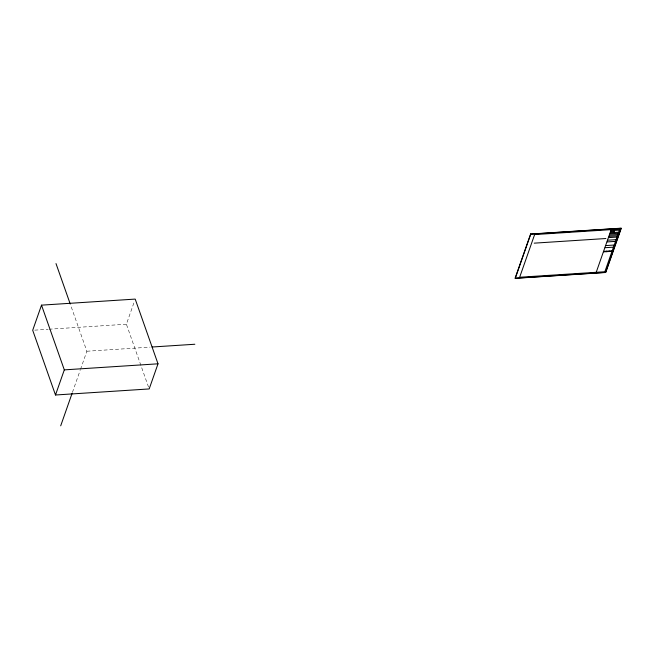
<?xml version="1.0" encoding="UTF-8"?>
<svg xmlns="http://www.w3.org/2000/svg" width="654" height="654" viewBox="0 0 654 654"><rect width="100%" height="100%" fill="white"/><g stroke="black" fill="none" stroke-linecap="round" stroke-linejoin="round"><path stroke-width="0.49" stroke-dasharray="3.27 2.45" d="M72.439 392.359L80.156 370.36M80.491 369.404L86.868 351.231L70.583 304.993M148.515 387.037L126.394 324.221L134.56 300.954M34.736 330.147L47.979 329.289M48.993 329.224L126.394 324.221M86.868 351.231L150.028 347.151"/><path stroke-width="0.98" d="M41.513 305.148L32.7 330.278L55.492 395L149.186 388.942L158.006 363.812L135.206 299.091L41.513 305.148L64.313 369.87L55.492 395M60.699 425.828L72.103 393.307M596.219 272.301L611.188 229.628M606.372 251.684L606.544 251.185M613.689 232.53L614.425 230.437M609.029 251.512L609.209 251.013M611.147 230.649L619.134 230.134M610.779 231.696L614.057 231.483M610.411 232.742L618.398 232.219M610.035 233.805L618.03 233.29M609.593 235.072L617.58 234.557M609.144 236.339L617.139 235.824M608.702 237.615L616.689 237.091M534.22 243.157L605.906 238.522M607.795 240.19L615.79 239.675M607.19 241.915L615.185 241.4M605.906 245.569L613.902 245.054M605.163 247.703L613.15 247.187M603.879 251.357L611.866 250.842M603.707 251.855L611.694 251.332M152.063 347.012L194.851 344.249M64.313 369.87L158.006 363.812M55.999 263.57L70.248 304.028M530.598 234.034L515.05 278.342L605.751 272.481L621.3 228.172L530.598 234.034M530.762 234.173L515.319 278.187L605.588 272.35L621.03 228.336L530.762 234.173M534.629 234.573L519.66 277.247L604.852 271.737L619.82 229.072L534.629 234.573"/></g></svg>
